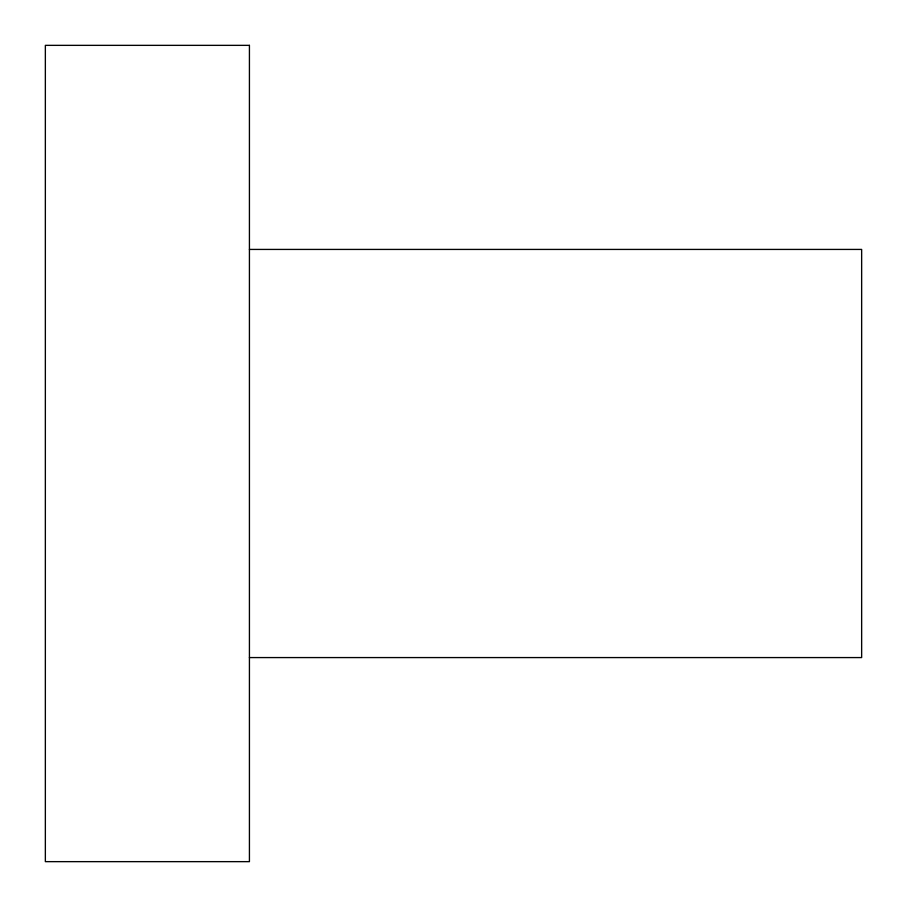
<?xml version="1.0" encoding="UTF-8"?>
<svg xmlns="http://www.w3.org/2000/svg" width="907" height="907" viewBox="0 0 907 907"><rect width="100%" height="100%" fill="white"/><g stroke="black" fill="none" stroke-linecap="round" stroke-linejoin="round"><path stroke-width="1.36" d="M249.425 249.425L861.65 249.425L861.65 657.575L249.425 657.575M249.425 45.35L45.35 45.35L45.35 861.65L249.425 861.65L249.425 45.35"/></g></svg>
